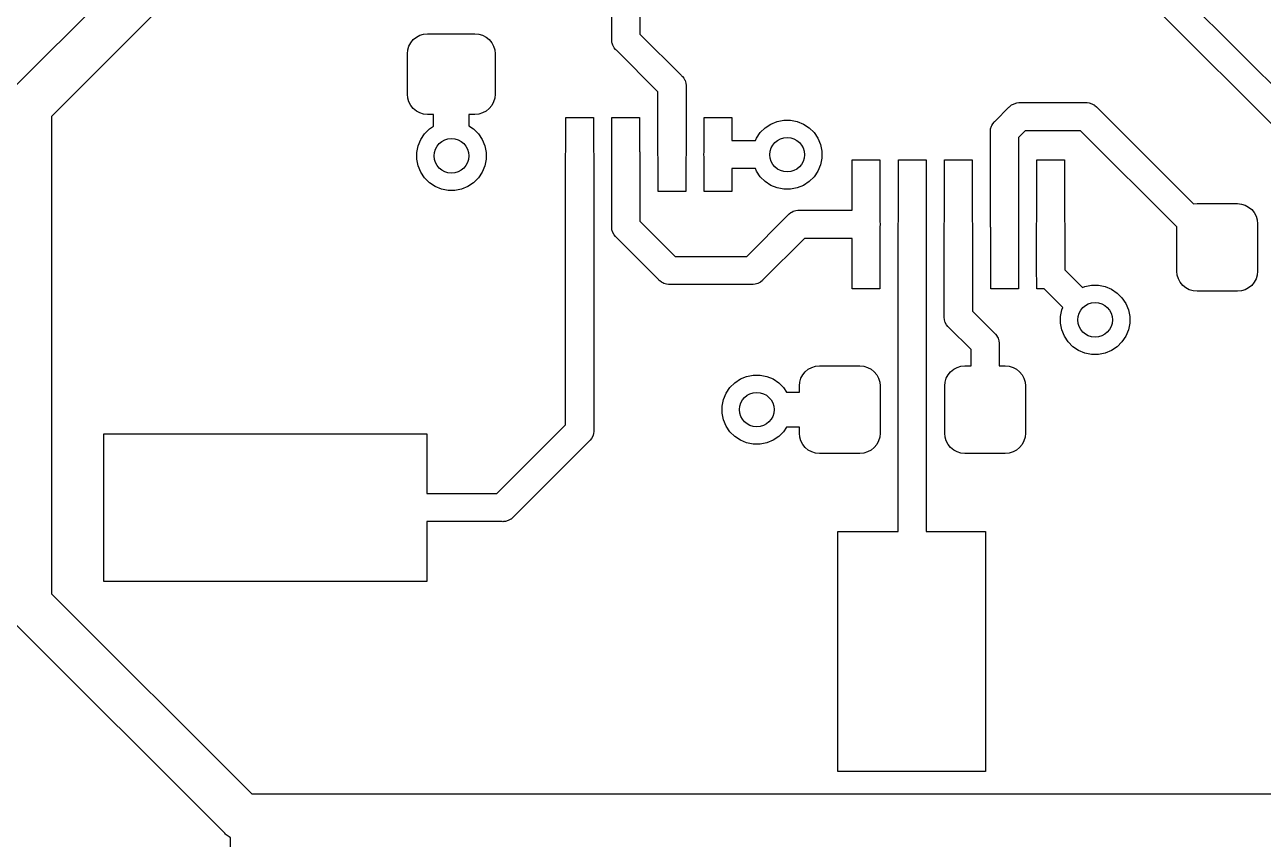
# Model space of a CAD drawing. Extents: x -66 to 211, y -177 to 13.
# Drawn here: x 16.44 to 29.85, y -75.3 to -66.47 of the extents above; entities that cross this region are included whole.
import ezdxf

# ---------------------------------------------------------------- set-up
doc = ezdxf.new("R2010")
doc.units = 0
doc.layers.add('BLACK', color=7, linetype='CONTINUOUS')

msp = doc.modelspace()

# ---------------------------------------------------------------- linework, layer by layer
at = {"layer": 'BLACK', "linetype": 'CONTINUOUS'}
for p, q in [((23.1002, -63.7142), (23.1002, -66.5716)), ((22.7954, -66.6273), (22.7954, -64.7695)), ((16.3011, -67.1698), (18.2114, -65.2595)), ((18.5051, -65.6843), (16.7259, -67.4635)), ((28.9471, -66.1179), (30.2421, -67.4128)), ((29.9872, -67.589), (28.771, -66.3727)), ((20.5983, -66.7028), (20.6185, -66.665)), ((20.6185, -66.665), (20.6457, -66.6319)), ((20.6457, -66.6319), (20.6788, -66.6047)), ((20.6788, -66.6047), (20.7166, -66.5845)), ((20.7166, -66.5845), (20.7577, -66.572)), ((20.7577, -66.572), (20.8003, -66.5678)), ((20.8003, -66.5678), (21.3128, -66.5678)), ((21.3128, -66.5678), (21.3555, -66.572)), ((21.3555, -66.572), (21.3966, -66.5845)), ((21.3966, -66.5845), (21.4344, -66.6047)), ((21.4344, -66.6047), (21.4675, -66.6319)), ((21.4675, -66.6319), (21.4947, -66.665)), ((21.4947, -66.665), (21.5149, -66.7028)), ((22.7947, -66.6347), (22.7954, -66.6273)), ((22.7954, -66.6422), (22.7947, -66.6347)), ((22.7976, -66.6646), (22.7954, -66.6422)), ((22.7996, -66.671), (22.7976, -66.6646)), ((22.8063, -66.6933), (22.7996, -66.671)), ((23.1002, -66.5716), (23.5503, -67.0217)), ((20.5816, -66.7865), (20.5858, -66.7439)), ((20.5816, -67.224), (20.5816, -66.7865)), ((20.5858, -66.7439), (20.5983, -66.7028)), ((21.5149, -66.7028), (21.5274, -66.7439)), ((21.5274, -66.7439), (21.5316, -66.7865)), ((21.5316, -66.7865), (21.5316, -67.224)), ((22.8205, -66.7198), (22.8063, -66.6933)), ((22.8348, -66.7372), (22.8205, -66.7198)), ((22.8395, -66.743), (22.8348, -66.7372)), ((22.8348, -66.7372), (22.8348, -66.7372)), ((22.8453, -66.7478), (22.8395, -66.743)), ((23.2954, -67.1979), (22.8453, -66.7478)), ((23.5503, -67.0217), (23.5561, -67.0265)), ((23.5561, -67.0265), (23.5609, -67.0323)), ((23.5609, -67.0323), (23.5609, -67.0323)), ((23.5609, -67.0323), (23.5751, -67.0497)), ((23.5751, -67.0497), (23.5858, -67.0696)), ((23.5858, -67.0696), (23.5893, -67.0761)), ((23.5893, -67.0761), (23.598, -67.1049)), ((23.2954, -67.8845), (23.2954, -67.1979)), ((23.598, -67.1049), (23.6002, -67.1273)), ((23.6002, -67.1273), (23.6002, -67.1273)), ((23.6002, -67.1273), (23.601, -67.1347)), ((23.601, -67.1347), (23.6002, -67.1422)), ((23.6002, -67.1422), (23.6002, -67.8845)), ((20.5858, -67.2667), (20.5816, -67.224)), ((20.5983, -67.3078), (20.5858, -67.2667)), ((20.6185, -67.3456), (20.5983, -67.3078)), ((20.6457, -67.3787), (20.6185, -67.3456)), ((21.4947, -67.3456), (21.4675, -67.3787)), ((21.5149, -67.3078), (21.4947, -67.3456)), ((21.5274, -67.2667), (21.5149, -67.3078)), ((21.5316, -67.224), (21.5274, -67.2667)), ((27.1116, -67.3527), (27.127, -67.3402)), ((27.127, -67.3402), (27.1462, -67.3299)), ((27.1462, -67.3299), (27.1534, -67.326)), ((27.1534, -67.326), (27.1822, -67.3173)), ((27.1822, -67.3173), (27.2046, -67.3151)), ((27.2046, -67.3151), (27.212, -67.3143)), ((27.2046, -67.3151), (27.2046, -67.3151)), ((27.212, -67.3143), (27.2195, -67.3151)), ((27.2195, -67.3151), (27.9299, -67.3151)), ((27.9299, -67.3151), (27.9374, -67.3143)), ((27.9374, -67.3143), (27.9448, -67.3151)), ((27.9448, -67.3151), (27.9448, -67.3151)), ((27.9448, -67.3151), (27.9672, -67.3173)), ((27.9672, -67.3173), (27.996, -67.326)), ((27.996, -67.326), (28.0195, -67.3386)), ((28.0195, -67.3386), (28.0224, -67.3402)), ((28.0224, -67.3402), (28.0293, -67.3458)), ((28.0293, -67.3458), (28.0456, -67.3592)), ((16.7259, -67.4635), (16.7259, -72.6379)), ((20.6788, -67.4059), (20.6457, -67.3787)), ((20.7166, -67.4261), (20.6788, -67.4059)), ((20.7577, -67.4386), (20.7166, -67.4261)), ((20.8003, -67.4428), (20.7577, -67.4386)), ((20.8661, -67.4428), (20.8003, -67.4428)), ((20.8661, -67.5696), (20.8661, -67.4428)), ((21.3128, -67.4428), (21.2471, -67.4428)), ((21.2471, -67.4428), (21.2471, -67.5662)), ((21.3555, -67.4386), (21.3128, -67.4428)), ((21.3966, -67.4261), (21.3555, -67.4386)), ((21.4344, -67.4059), (21.3966, -67.4261)), ((21.4675, -67.3787), (21.4344, -67.4059)), ((22.2978, -67.8465), (22.2978, -67.477)), ((22.2978, -67.477), (22.5978, -67.477)), ((22.5978, -67.477), (22.5978, -67.8465)), ((22.7978, -67.8465), (22.7978, -67.477)), ((22.7978, -67.477), (23.0978, -67.477)), ((23.0978, -67.477), (23.0978, -67.8465)), ((23.7978, -67.8465), (23.7978, -67.477)), ((23.7978, -67.477), (24.0978, -67.477)), ((24.0978, -67.477), (24.0978, -67.7246)), ((26.9481, -67.5158), (27.099, -67.365)), ((27.099, -67.365), (27.1038, -67.3592)), ((27.1038, -67.3592), (27.1116, -67.3527)), ((28.0456, -67.3592), (28.0504, -67.365)), ((28.0504, -67.365), (29.0989, -68.4135)), ((20.7679, -67.6526), (20.8201, -67.6004)), ((20.8201, -67.6004), (20.8661, -67.5696)), ((21.2471, -67.5662), (21.2982, -67.6004)), ((21.2982, -67.6004), (21.3504, -67.6526)), ((24.4051, -67.6399), (24.4574, -67.5877)), ((24.4574, -67.5877), (24.5188, -67.5466)), ((24.5188, -67.5466), (24.587, -67.5184)), ((24.587, -67.5184), (24.6595, -67.504)), ((24.6595, -67.504), (24.7334, -67.504)), ((24.7334, -67.504), (24.8058, -67.5184)), ((24.8058, -67.5184), (24.874, -67.5466)), ((24.874, -67.5466), (24.9355, -67.5877)), ((24.9355, -67.5877), (24.9877, -67.6399)), ((26.8982, -67.6214), (26.9004, -67.599)), ((26.9004, -67.599), (26.9091, -67.5703)), ((26.9091, -67.5703), (26.9141, -67.561)), ((26.9141, -67.561), (26.9233, -67.5438)), ((26.9233, -67.5438), (26.9376, -67.5264)), ((26.9376, -67.5264), (26.9423, -67.5206)), ((26.9376, -67.5264), (26.9376, -67.5264)), ((26.9423, -67.5206), (26.9481, -67.5158)), ((27.2752, -67.6199), (27.203, -67.692)), ((27.8742, -67.6199), (27.2752, -67.6199)), ((28.9172, -68.6628), (27.8742, -67.6199)), ((20.6986, -67.7823), (20.7268, -67.714)), ((20.7268, -67.714), (20.7679, -67.6526)), ((21.3504, -67.6526), (21.3915, -67.714)), ((21.3915, -67.714), (21.4197, -67.7823)), ((24.0978, -67.7246), (24.3545, -67.7246)), ((24.3545, -67.7246), (24.3641, -67.7013)), ((24.3641, -67.7013), (24.4051, -67.6399)), ((24.9877, -67.6399), (25.0287, -67.7013)), ((25.0287, -67.7013), (25.057, -67.7696)), ((26.8975, -67.6289), (26.8982, -67.6214)), ((26.8982, -67.6364), (26.8975, -67.6289)), ((26.8982, -67.6214), (26.8982, -67.6214)), ((26.8982, -68.6412), (26.8982, -67.6364)), ((27.203, -67.692), (27.203, -68.6412)), ((20.6841, -67.8547), (20.6986, -67.7823)), ((20.6841, -67.9286), (20.6841, -67.8547)), ((21.4197, -67.7823), (21.4341, -67.8547)), ((21.4341, -67.8547), (21.4341, -67.9286)), ((22.2954, -67.8695), (22.2976, -67.8471)), ((22.2954, -70.8087), (22.2954, -67.8695)), ((22.2976, -67.8471), (22.2978, -67.8465)), ((22.5978, -67.8465), (22.598, -67.8471)), ((22.598, -67.8471), (22.6002, -67.8695)), ((22.6002, -67.8695), (22.6002, -70.8643)), ((22.7954, -67.8695), (22.7976, -67.8471)), ((22.7954, -68.6553), (22.7954, -67.8695)), ((22.7976, -67.8471), (22.7978, -67.8465)), ((23.0978, -67.8465), (23.098, -67.8471)), ((23.098, -67.8471), (23.1002, -67.8695)), ((23.1002, -67.8695), (23.1002, -68.5996)), ((23.2976, -67.9069), (23.2954, -67.8845)), ((23.6002, -67.8845), (23.598, -67.9069)), ((23.7947, -67.877), (23.7976, -67.8471)), ((23.7976, -67.9069), (23.7947, -67.877)), ((23.7976, -67.8471), (23.7978, -67.8465)), ((25.057, -67.7696), (25.0714, -67.842)), ((25.0714, -67.842), (25.0714, -67.9159)), ((20.6986, -68.001), (20.6841, -67.9286)), ((20.7268, -68.0693), (20.6986, -68.001)), ((21.4197, -68.001), (21.3915, -68.0693)), ((21.4341, -67.9286), (21.4197, -68.001)), ((23.2978, -67.9075), (23.2976, -67.9069)), ((23.2978, -68.277), (23.2978, -67.9075)), ((23.598, -67.9069), (23.5978, -67.9075)), ((23.5978, -67.9075), (23.5978, -68.277)), ((23.7978, -67.9075), (23.7976, -67.9069)), ((23.7978, -68.277), (23.7978, -67.9075)), ((25.057, -67.9883), (25.0287, -68.0566)), ((25.0714, -67.9159), (25.057, -67.9883)), ((25.4006, -68.4813), (25.4006, -67.9337)), ((25.4006, -67.9337), (25.7006, -67.9337)), ((25.7006, -67.9337), (25.7006, -68.6032)), ((25.9006, -68.6032), (25.9006, -67.9337)), ((25.9006, -67.9337), (26.2006, -67.9337)), ((26.2006, -67.9337), (26.2006, -68.6032)), ((26.4006, -68.6032), (26.4006, -67.9337)), ((26.4006, -67.9337), (26.7006, -67.9337)), ((26.7006, -67.9337), (26.7006, -68.6032)), ((27.4006, -68.6032), (27.4006, -67.9337)), ((27.4006, -67.9337), (27.7006, -67.9337)), ((27.7006, -67.9337), (27.7006, -68.6032)), ((20.7679, -68.1307), (20.7268, -68.0693)), ((20.8201, -68.1829), (20.7679, -68.1307)), ((21.3504, -68.1307), (21.2982, -68.1829)), ((21.3915, -68.0693), (21.3504, -68.1307)), ((24.3528, -68.0294), (24.0978, -68.0294)), ((24.0978, -68.0294), (24.0978, -68.277)), ((24.3641, -68.0566), (24.3528, -68.0294)), ((24.4051, -68.118), (24.3641, -68.0566)), ((24.4574, -68.1702), (24.4051, -68.118)), ((24.9877, -68.118), (24.9355, -68.1702)), ((25.0287, -68.0566), (24.9877, -68.118)), ((20.8815, -68.224), (20.8201, -68.1829)), ((20.9498, -68.2522), (20.8815, -68.224)), ((21.0222, -68.2667), (20.9498, -68.2522)), ((21.0961, -68.2667), (21.0222, -68.2667)), ((21.1685, -68.2522), (21.0961, -68.2667)), ((21.2368, -68.224), (21.1685, -68.2522)), ((21.2982, -68.1829), (21.2368, -68.224)), ((23.5978, -68.277), (23.2978, -68.277)), ((24.0978, -68.277), (23.7978, -68.277)), ((24.5188, -68.2113), (24.4574, -68.1702)), ((24.587, -68.2395), (24.5188, -68.2113)), ((24.6595, -68.254), (24.587, -68.2395)), ((24.7334, -68.254), (24.6595, -68.254)), ((24.8058, -68.2395), (24.7334, -68.254)), ((24.874, -68.2113), (24.8058, -68.2395)), ((24.9355, -68.1702), (24.874, -68.2113)), ((29.0989, -68.4135), (29.1359, -68.4098)), ((29.1359, -68.4098), (29.5734, -68.4098)), ((29.5734, -68.4098), (29.6161, -68.414)), ((29.6161, -68.414), (29.6571, -68.4265)), ((24.2574, -68.9813), (24.7075, -68.5312)), ((24.7075, -68.5312), (24.7122, -68.5254)), ((24.7122, -68.5254), (24.718, -68.5207)), ((24.718, -68.5206), (24.7354, -68.5064)), ((24.718, -68.5207), (24.718, -68.5206)), ((24.7354, -68.5064), (24.7447, -68.5014)), ((24.7447, -68.5014), (24.7619, -68.4922)), ((24.7619, -68.4922), (24.7906, -68.4835)), ((24.7906, -68.4835), (24.813, -68.4813)), ((24.813, -68.4813), (24.8205, -68.4806)), ((24.813, -68.4813), (24.813, -68.4813)), ((24.8205, -68.4806), (24.828, -68.4813)), ((24.828, -68.4813), (25.4006, -68.4813)), ((29.6571, -68.4265), (29.695, -68.4467)), ((29.695, -68.4467), (29.7281, -68.4739)), ((29.7281, -68.4739), (29.7553, -68.507)), ((29.7553, -68.507), (29.7755, -68.5448)), ((29.7755, -68.5448), (29.788, -68.5859)), ((22.7947, -68.6627), (22.7954, -68.6553)), ((22.7954, -68.6702), (22.7947, -68.6627)), ((22.7976, -68.6926), (22.7954, -68.6702)), ((22.7954, -68.6702), (22.7954, -68.6702)), ((22.8063, -68.7213), (22.7976, -68.6926)), ((23.1002, -68.5996), (23.4819, -68.9813)), ((25.7006, -68.6032), (25.7008, -68.6038)), ((25.7008, -68.6636), (25.7006, -68.6642)), ((25.7006, -68.6642), (25.7006, -69.3337)), ((25.7008, -68.6038), (25.7038, -68.6337)), ((25.7038, -68.6337), (25.7008, -68.6636)), ((25.8982, -68.6262), (25.9004, -68.6038)), ((25.8982, -71.9646), (25.8982, -68.6262)), ((25.9004, -68.6038), (25.9006, -68.6032)), ((26.2006, -68.6032), (26.2008, -68.6038)), ((26.2008, -68.6038), (26.203, -68.6262)), ((26.203, -68.6262), (26.203, -71.9646)), ((26.3982, -68.6262), (26.4004, -68.6038)), ((26.3982, -69.631), (26.3982, -68.6262)), ((26.4004, -68.6038), (26.4006, -68.6032)), ((26.7006, -68.6032), (26.7008, -68.6038)), ((26.7008, -68.6038), (26.703, -68.6262)), ((26.703, -68.6262), (26.703, -69.5754)), ((26.9004, -68.6636), (26.8982, -68.6412)), ((26.9006, -68.6642), (26.9004, -68.6636)), ((26.9006, -69.3337), (26.9006, -68.6642)), ((27.2008, -68.6636), (27.2006, -68.6642)), ((27.2006, -68.6642), (27.2006, -69.3337)), ((27.203, -68.6412), (27.2008, -68.6636)), ((27.3982, -68.6262), (27.4004, -68.6038)), ((27.3982, -69.1814), (27.3982, -68.6262)), ((27.4004, -68.6038), (27.4006, -68.6032)), ((27.7006, -68.6032), (27.7008, -68.6038)), ((27.7008, -68.6038), (27.703, -68.6262)), ((27.703, -68.6262), (27.703, -69.1257)), ((28.9172, -69.141), (28.9172, -68.6628)), ((29.788, -68.5859), (29.7922, -68.6285)), ((29.7922, -68.6285), (29.7922, -69.141)), ((22.8205, -68.7478), (22.8063, -68.7213)), ((22.8348, -68.7652), (22.8205, -68.7478)), ((22.8395, -68.771), (22.8348, -68.7652)), ((22.8348, -68.7652), (22.8348, -68.7652)), ((22.8453, -68.7758), (22.8395, -68.771)), ((23.3057, -69.2362), (22.8453, -68.7758)), ((24.8836, -68.7861), (24.4336, -69.2362)), ((25.4006, -68.7861), (24.8836, -68.7861)), ((25.4006, -69.3337), (25.4006, -68.7861)), ((23.4819, -68.9813), (24.2574, -68.9813)), ((27.3975, -69.1888), (27.3982, -69.1814)), ((27.3982, -69.1963), (27.3975, -69.1888)), ((27.4004, -69.2187), (27.3982, -69.1963)), ((27.4006, -69.2194), (27.4004, -69.2187)), ((27.4006, -69.3337), (27.4006, -69.2194)), ((27.703, -69.1257), (27.8968, -69.3195)), ((28.9214, -69.1837), (28.9172, -69.141)), ((28.9338, -69.2248), (28.9214, -69.1837)), ((28.954, -69.2626), (28.9338, -69.2248)), ((29.7755, -69.2248), (29.7553, -69.2626)), ((29.788, -69.1837), (29.7755, -69.2248)), ((29.7922, -69.141), (29.788, -69.1837)), ((23.3105, -69.242), (23.3057, -69.2362)), ((23.3163, -69.2468), (23.3105, -69.242)), ((23.3337, -69.261), (23.3163, -69.2468)), ((23.3163, -69.2468), (23.3163, -69.2468)), ((23.3479, -69.2686), (23.3337, -69.261)), ((23.3602, -69.2752), (23.3479, -69.2686)), ((23.3889, -69.2839), (23.3602, -69.2752)), ((23.4113, -69.2861), (23.3889, -69.2839)), ((23.4188, -69.2869), (23.4113, -69.2861)), ((23.4113, -69.2861), (23.4113, -69.2861)), ((23.4263, -69.2861), (23.4188, -69.2869)), ((24.313, -69.2861), (23.4263, -69.2861)), ((24.3205, -69.2869), (24.313, -69.2861)), ((24.328, -69.2861), (24.3205, -69.2869)), ((24.3504, -69.2839), (24.328, -69.2861)), ((24.328, -69.2861), (24.328, -69.2861)), ((24.3791, -69.2752), (24.3504, -69.2839)), ((24.4056, -69.261), (24.3791, -69.2752)), ((24.4288, -69.242), (24.4056, -69.261)), ((24.4336, -69.2362), (24.4288, -69.242)), ((25.7006, -69.3337), (25.4006, -69.3337)), ((27.2006, -69.3337), (26.9006, -69.3337)), ((27.48, -69.3337), (27.4006, -69.3337)), ((27.6813, -69.535), (27.48, -69.3337)), ((27.8968, -69.3195), (27.9221, -69.3091)), ((27.9221, -69.3091), (27.9945, -69.2947)), ((27.9945, -69.2947), (28.0684, -69.2947)), ((28.0684, -69.2947), (28.1408, -69.3091)), ((28.1408, -69.3091), (28.2091, -69.3373)), ((28.2091, -69.3373), (28.2705, -69.3784)), ((28.9812, -69.2957), (28.954, -69.2626)), ((29.0144, -69.3229), (28.9812, -69.2957)), ((29.0522, -69.3431), (29.0144, -69.3229)), ((29.0933, -69.3556), (29.0522, -69.3431)), ((29.1359, -69.3598), (29.0933, -69.3556)), ((29.5734, -69.3598), (29.1359, -69.3598)), ((29.6161, -69.3556), (29.5734, -69.3598)), ((29.6571, -69.3431), (29.6161, -69.3556)), ((29.695, -69.3229), (29.6571, -69.3431)), ((29.7281, -69.2957), (29.695, -69.3229)), ((29.7553, -69.2626), (29.7281, -69.2957)), ((28.2705, -69.3784), (28.3227, -69.4306)), ((28.3227, -69.4306), (28.3638, -69.492)), ((28.3638, -69.492), (28.392, -69.5603)), ((26.3975, -69.6385), (26.3982, -69.631)), ((26.703, -69.5754), (26.9428, -69.8151)), ((27.6564, -69.6327), (27.6709, -69.5603)), ((27.6564, -69.7066), (27.6564, -69.6327)), ((27.6709, -69.5603), (27.6813, -69.535)), ((28.392, -69.5603), (28.4064, -69.6327)), ((28.4064, -69.6327), (28.4064, -69.7066)), ((26.3982, -69.646), (26.3975, -69.6385)), ((26.3996, -69.6604), (26.3982, -69.646)), ((26.4004, -69.6684), (26.3996, -69.6604)), ((26.4091, -69.6971), (26.4004, -69.6684)), ((26.4233, -69.7236), (26.4091, -69.6971)), ((26.4376, -69.741), (26.4233, -69.7236)), ((26.4423, -69.7468), (26.4376, -69.741)), ((26.4376, -69.741), (26.4376, -69.741)), ((26.4481, -69.7515), (26.4423, -69.7468)), ((26.6879, -69.9913), (26.4481, -69.7515)), ((27.6709, -69.779), (27.6564, -69.7066)), ((28.4064, -69.7066), (28.392, -69.779)), ((26.9428, -69.8151), (26.9486, -69.8199)), ((26.9486, -69.8199), (26.9533, -69.8257)), ((26.9533, -69.8257), (26.9533, -69.8257)), ((26.9533, -69.8257), (26.9676, -69.8431)), ((26.9676, -69.8431), (26.9691, -69.8459)), ((26.9691, -69.8459), (26.9818, -69.8696)), ((26.9818, -69.8696), (26.9905, -69.8983)), ((26.9905, -69.8983), (26.9927, -69.9207)), ((27.6991, -69.8473), (27.6709, -69.779)), ((27.7402, -69.9087), (27.6991, -69.8473)), ((28.3638, -69.8473), (28.3227, -69.9087)), ((28.392, -69.779), (28.3638, -69.8473)), ((26.6879, -70.1675), (26.6879, -69.9913)), ((26.9927, -69.9207), (26.9927, -69.9207)), ((26.9927, -69.9207), (26.9934, -69.9282)), ((26.9934, -69.9282), (26.9927, -69.9356)), ((26.9927, -69.9356), (26.9927, -70.1675)), ((27.7924, -69.9609), (27.7402, -69.9087)), ((27.8538, -70.002), (27.7924, -69.9609)), ((27.9221, -70.0302), (27.8538, -70.002)), ((27.9945, -70.0447), (27.9221, -70.0302)), ((28.1408, -70.0302), (28.0684, -70.0447)), ((28.2091, -70.002), (28.1408, -70.0302)), ((28.2705, -69.9609), (28.2091, -70.002)), ((28.3227, -69.9087), (28.2705, -69.9609)), ((25.0039, -70.1717), (25.0465, -70.1675)), ((25.0465, -70.1675), (25.484, -70.1675)), ((25.484, -70.1675), (25.5267, -70.1717)), ((26.5789, -70.1717), (26.6215, -70.1675)), ((26.6215, -70.1675), (26.6879, -70.1675)), ((26.9927, -70.1675), (27.059, -70.1675)), ((27.059, -70.1675), (27.1017, -70.1717)), ((28.0684, -70.0447), (27.9945, -70.0447)), ((24.1886, -70.3102), (24.2568, -70.2819)), ((24.2568, -70.2819), (24.3293, -70.2675)), ((24.3293, -70.2675), (24.4032, -70.2675)), ((24.4032, -70.2675), (24.4756, -70.2819)), ((24.4756, -70.2819), (24.5438, -70.3102)), ((24.832, -70.3436), (24.8444, -70.3025)), ((24.8444, -70.3025), (24.8646, -70.2647)), ((24.8646, -70.2647), (24.8918, -70.2315)), ((24.8918, -70.2315), (24.925, -70.2043)), ((24.925, -70.2043), (24.9628, -70.1841)), ((24.9628, -70.1841), (25.0039, -70.1717)), ((25.5267, -70.1717), (25.5677, -70.1841)), ((25.5677, -70.1841), (25.6056, -70.2043)), ((25.6056, -70.2043), (25.6387, -70.2315)), ((25.6387, -70.2315), (25.6659, -70.2647)), ((25.6659, -70.2647), (25.6861, -70.3025)), ((25.6861, -70.3025), (25.6986, -70.3436)), ((26.407, -70.3436), (26.4194, -70.3025)), ((26.4194, -70.3025), (26.4396, -70.2647)), ((26.4396, -70.2647), (26.4668, -70.2315)), ((26.4668, -70.2315), (26.5, -70.2043)), ((26.5, -70.2043), (26.5378, -70.1841)), ((26.5378, -70.1841), (26.5789, -70.1717)), ((27.1017, -70.1717), (27.1427, -70.1841)), ((27.1427, -70.1841), (27.1806, -70.2043)), ((27.1806, -70.2043), (27.2137, -70.2315)), ((27.2137, -70.2315), (27.2409, -70.2647)), ((27.2409, -70.2647), (27.2611, -70.3025)), ((27.2611, -70.3025), (27.2736, -70.3436)), ((24.0339, -70.4649), (24.0749, -70.4034)), ((24.0749, -70.4034), (24.1272, -70.3512)), ((24.1272, -70.3512), (24.1886, -70.3102)), ((24.5438, -70.3102), (24.6053, -70.3512)), ((24.6053, -70.3512), (24.6575, -70.4034)), ((24.6575, -70.4034), (24.6899, -70.452)), ((24.8278, -70.3862), (24.832, -70.3436)), ((24.8278, -70.452), (24.8278, -70.3862)), ((25.6986, -70.3436), (25.7028, -70.3862)), ((25.7028, -70.3862), (25.7028, -70.8987)), ((26.4028, -70.3862), (26.407, -70.3436)), ((26.4028, -70.8987), (26.4028, -70.3862)), ((27.2736, -70.3436), (27.2778, -70.3862)), ((27.2778, -70.3862), (27.2778, -70.8987)), ((23.9912, -70.6055), (24.0056, -70.5331)), ((24.0056, -70.5331), (24.0339, -70.4649)), ((24.6899, -70.452), (24.8278, -70.452)), ((23.9912, -70.6794), (23.9912, -70.6055)), ((24.0056, -70.7519), (23.9912, -70.6794)), ((21.5523, -71.5518), (22.2954, -70.8087)), ((24.0339, -70.8201), (24.0056, -70.7519)), ((24.0749, -70.8815), (24.0339, -70.8201)), ((24.6899, -70.833), (24.6575, -70.8815)), ((24.8278, -70.833), (24.6899, -70.833)), ((24.8278, -70.8987), (24.8278, -70.833)), ((17.2924, -72.5042), (17.2924, -70.9042)), ((17.2924, -70.9042), (20.7924, -70.9042)), ((20.7924, -70.9042), (20.7924, -71.5518)), ((22.5609, -70.9743), (22.5561, -70.9801)), ((22.5751, -70.9569), (22.5609, -70.9743)), ((22.5893, -70.9304), (22.5751, -70.9569)), ((22.5932, -70.9175), (22.5893, -70.9304)), ((22.598, -70.9017), (22.5932, -70.9175)), ((22.6002, -70.8793), (22.598, -70.9017)), ((22.6002, -70.8643), (22.601, -70.8718)), ((22.601, -70.8718), (22.6002, -70.8793)), ((22.6002, -70.8793), (22.6002, -70.8793)), ((24.1272, -70.9338), (24.0749, -70.8815)), ((24.1886, -70.9748), (24.1272, -70.9338)), ((24.6053, -70.9338), (24.5438, -70.9748)), ((24.6575, -70.8815), (24.6053, -70.9338)), ((24.832, -70.9414), (24.8278, -70.8987)), ((24.8444, -70.9824), (24.832, -70.9414)), ((25.6986, -70.9414), (25.6861, -70.9824)), ((25.7028, -70.8987), (25.6986, -70.9414)), ((26.407, -70.9414), (26.4028, -70.8987)), ((26.4194, -70.9824), (26.407, -70.9414)), ((27.2736, -70.9414), (27.2611, -70.9824)), ((27.2778, -70.8987), (27.2736, -70.9414)), ((22.5503, -70.9848), (21.7285, -71.8067)), ((22.5561, -70.9801), (22.5503, -70.9848)), ((24.2568, -71.0031), (24.1886, -70.9748)), ((24.3293, -71.0175), (24.2568, -71.0031)), ((24.4032, -71.0175), (24.3293, -71.0175)), ((24.4756, -71.0031), (24.4032, -71.0175)), ((24.5438, -70.9748), (24.4756, -71.0031)), ((24.8646, -71.0203), (24.8444, -70.9824)), ((24.8918, -71.0534), (24.8646, -71.0203)), ((24.925, -71.0806), (24.8918, -71.0534)), ((24.9628, -71.1008), (24.925, -71.0806)), ((25.0039, -71.1133), (24.9628, -71.1008)), ((25.5677, -71.1008), (25.5267, -71.1133)), ((25.6056, -71.0806), (25.5677, -71.1008)), ((25.6387, -71.0534), (25.6056, -71.0806)), ((25.6659, -71.0203), (25.6387, -71.0534)), ((25.6861, -70.9824), (25.6659, -71.0203)), ((26.4396, -71.0203), (26.4194, -70.9824)), ((26.4668, -71.0534), (26.4396, -71.0203)), ((26.5, -71.0806), (26.4668, -71.0534)), ((26.5378, -71.1008), (26.5, -71.0806)), ((26.5789, -71.1133), (26.5378, -71.1008)), ((27.1427, -71.1008), (27.1017, -71.1133)), ((27.1806, -71.0806), (27.1427, -71.1008)), ((27.2137, -71.0534), (27.1806, -71.0806)), ((27.2409, -71.0203), (27.2137, -71.0534)), ((27.2611, -70.9824), (27.2409, -71.0203)), ((25.0465, -71.1175), (25.0039, -71.1133)), ((25.484, -71.1175), (25.0465, -71.1175)), ((25.5267, -71.1133), (25.484, -71.1175)), ((26.6215, -71.1175), (26.5789, -71.1133)), ((27.059, -71.1175), (26.6215, -71.1175)), ((27.1017, -71.1133), (27.059, -71.1175)), ((20.7924, -71.5518), (21.5523, -71.5518)), ((21.6079, -71.8566), (20.7924, -71.8566)), ((20.7924, -71.8566), (20.7924, -72.5042)), ((21.6154, -71.8573), (21.6079, -71.8566)), ((21.6229, -71.8566), (21.6154, -71.8573)), ((21.6453, -71.8544), (21.6229, -71.8566)), ((21.6229, -71.8566), (21.6229, -71.8566)), ((21.674, -71.8457), (21.6453, -71.8544)), ((21.7005, -71.8315), (21.674, -71.8457)), ((21.7047, -71.8281), (21.7005, -71.8315)), ((21.7179, -71.8173), (21.7047, -71.8281)), ((21.7237, -71.8125), (21.7179, -71.8173)), ((21.7179, -71.8173), (21.7179, -71.8173)), ((21.7285, -71.8067), (21.7237, -71.8125)), ((25.2452, -74.5646), (25.2452, -71.9646)), ((25.2452, -71.9646), (25.8982, -71.9646)), ((26.203, -71.9646), (26.8452, -71.9646)), ((26.8452, -71.9646), (26.8452, -74.5646)), ((20.7924, -72.5042), (17.2924, -72.5042)), ((16.7259, -72.6379), (18.8961, -74.8081)), ((18.6025, -75.2329), (16.3011, -72.9315)), ((26.8452, -74.5646), (25.2452, -74.5646)), ((18.8961, -74.8081), (31.9585, -74.8081)), ((18.6104, -75.2426), (18.6025, -75.2329)), ((18.6201, -75.2505), (18.6104, -75.2426)), ((18.6491, -75.2743), (18.6201, -75.2505)), ((18.6201, -75.2505), (18.6201, -75.2505)), ((18.6639, -75.2822), (18.6491, -75.2743)), ((18.6639, -75.6426), (18.6639, -75.2822))]:
    msp.add_line(p, q, dxfattribs=at)
at = {"layer": 'BLACK'}
for centre in [(21.0591, -67.8917), (24.6964, -67.879), (28.0314, -69.6697), (24.3662, -70.6425)]:
    msp.add_circle(centre, 0.1875, dxfattribs=at)

doc.saveas('drawing.dxf')
